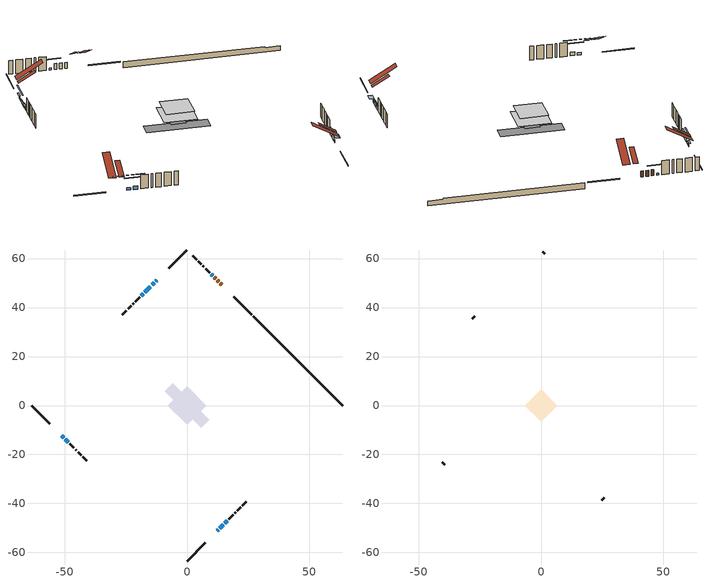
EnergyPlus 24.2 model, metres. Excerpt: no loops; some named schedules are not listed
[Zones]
conditioned space
 floor outside (Floor1 construction): -3.4,0 0,3.4 3.4,0 0,-3.4 z1.07
 floor adiabatic (AdiabaticFloorConstruction): -7.79,0 0,7.79 7.79,0 0,-7.79 z3.51
 floor foundation (Slab1 construction): -9.09,5.79 -5.79,9.09 9.09,-5.79 5.79,-9.09 z-0.91
 wall outside (RimJoist1 construction): 0,-63.47 7.46,-56.02 / -63.47,0 -56.02,-7.46 / 0,63.47 -7.46,56.02 / 26.45,37.02 19,44.48 z1.07:1.37
 wall outside (AdiabaticWallConstruction 1): 14.11,49.36 13.63,49.84 / 12.97,50.5 12.34,51.13 / 11.69,51.79 11.16,52.32 z1.07:3.1
 wall outside (AdiabaticWallConstruction): -12.34,51.13 -12.74,50.74 z1.07:1.83; -13.39,50.08 -14.25,49.22 / -51.13,-12.34 -50.27,-13.2 z1.07:1.89; -14.91,48.56 -17.28,46.19 / -17.94,45.54 -18.66,44.82 z1.07:2.14; -49.61,-13.86 -48.57,-14.9 z1.07:2.29; 10.5,52.97 9.96,53.51 z1.07:1.71; 12.34,-51.13 12.77,-50.7 z1.07:2.01; 13.43,-50.05 14.72,-48.75 z1.07:2.62; 15.38,-48.1 16.46,-47.02 z1.07:2.09
 wall outside (Wall1 construction): 17.11,-46.36 18.87,-44.61 / -47.92,-15.56 -46.16,-17.31 / -19.31,44.16 -21.07,42.41 / 9.31,54.17 7.55,55.92 z1.07:5.95
 wall outside (Wall2 construction): 19.52,-43.95 19.92,-43.55 / -45.51,-17.97 -45.11,-18.36 / -21.72,41.75 -22.12,41.35 / 6.9,56.58 6.5,56.97 z1.07:5.95
 wall outside (Wall3 construction): 20.58,-42.9 21.84,-41.63 / -44.45,-19.02 -43.19,-20.28 / -22.78,40.7 -24.04,39.43 / 5.84,57.63 4.58,58.9 z1.07:5.95
 wall outside (Wall4 construction): 22.5,-40.98 24.15,-39.32 / -42.53,-20.94 -40.88,-22.59 / -24.7,38.77 -26.35,37.12 / 3.92,59.55 2.27,61.2 z1.07:5.95
 wall foundation (FoundationWall1 construction): 27.11,36.36,-0.91 27.11,36.36,1.07 59.84,3.64,1.07 59.84,3.64,0.68 63.47,0,0.68 63.47,0,-0.91
 window (WindowConstruction 6): -12.34,51.13 -12.73,50.74 z1.07:1.83
 window (WindowConstruction 8): -13.39,50.08 -14.25,49.22 z1.07:1.88
 window (WindowConstruction 9): -51.13,-12.34 -50.27,-13.2 z1.07:1.88
 window (WindowConstruction): -14.91,48.56 -17.28,46.19 z1.07:2.14
 window (WindowConstruction 1): -17.94,45.53 -18.66,44.82 z1.07:2.14
 window (WindowConstruction 2): -49.61,-13.86 -48.57,-14.9 z1.07:2.29
 window (WindowConstruction 3): 10.5,52.97 9.96,53.51 z1.07:1.7
 window (WindowConstruction 7): 12.34,-51.13 12.77,-50.7 z1.07:2.01
 window (WindowConstruction 4): 13.43,-50.05 14.72,-48.75 z1.07:2.62
 window (WindowConstruction 5): 15.38,-48.1 16.46,-47.02 z1.07:2.08
 door (Door): 14.11,49.36 13.63,49.84 z1.07:3.1
 door (Door 1): 12.97,50.5 12.34,51.13 z1.07:3.1
 door (Door 2): 11.69,51.79 11.16,52.31 z1.07:3.1
 ceiling adiabatic (AdiabaticFloorConstruction): 0,-7.79 7.79,0 0,7.79 -7.79,0 z3.51
 roof outside (Roof2 construction): 11.68,-51.79,5.95 7.74,-47.84,9.2 6.59,-48.99,9.2 10.54,-52.93,5.95; -51.79,-11.68,5.95 -47.84,-7.74,9.2 -48.99,-6.59,9.2 -52.93,-10.54,5.95; -11.68,51.79,5.95 -7.74,47.84,9.2 -6.59,48.99,9.2 -10.54,52.93,5.95; 14.77,48.7,5.95 10.82,44.76,9.2 11.97,43.61,9.2 15.91,47.56,5.95
attic - vented
 floor to conditioned space (Floor2 construction Reversed): -6.59,0 0,6.59 6.59,0 0,-6.59 z5.95
 wall outside (Wall5 construction): 24.81,-38.67 25.76,-37.71 / -40.22,-23.25 -39.27,-24.21 / -27.01,36.47 -27.96,35.51 / 1.61,61.86 0.66,62.82 z1.07:5.95
 roof outside (Roof1 construction): 9.88,-53.59,5.95 3.76,-47.47,11 1.99,-49.24,11 8.11,-55.36,5.95; -53.59,-9.88,5.95 -47.47,-3.76,11 -49.24,-1.99,11 -55.36,-8.11,5.95; -9.88,53.59,5.95 -3.76,47.47,11 -1.99,49.24,11 -8.11,55.36,5.95; 16.57,46.9,5.95 10.45,40.78,11 12.22,39.01,11 18.34,45.13,5.95
shading: -13.27,50.2 -11.8,51.67 -12.13,52 -13.6,50.53 z2.59; -16.41,47.06 -11.23,52.24 -11.56,52.56 -16.74,47.39 z4.93; -47.04,-16.43 -54.36,-9.11 -54.58,-9.32 -47.25,-16.64 z6.45; -17.39,46.09 -14.81,48.67 -15.13,48.99 -17.71,46.41 z2.29; -19.09,44.39 -17.51,45.97 -17.83,46.29 -19.41,44.71 z2.75; -46.42,-17.06 -51.77,-11.7 -51.98,-11.91 -46.63,-17.27 z5.34; 7.81,55.67 12.66,50.81 12.87,51.03 8.02,55.88 z4.76; 13.53,-49.95 11.58,-51.89 12.66,-52.97 14.6,-51.02 z3.08; 14.93,-48.54 13.22,-50.26 13.32,-50.36 15.04,-48.65 z2.92; 17.32,-46.16 14.52,-48.96 14.73,-49.17 17.53,-46.37 z3.3
[Building]
Building 1: Terrain=Suburbs
[Site:Location]
Whitehorse AP_YT: Latitude {deg}=60.71; Longitude {deg}=-135.07; Time Zone {hr}=-8; Elevation {m}=706; Keep Site Location Information=Yes
[Site:GroundTemperature:Shallow]
-5.4229, -7.73249, -7.91745, -6.82143, -2.42154, 1.95786, 5.75456, 8.15968, 8.36401, 6.40785, 2.70796, -1.53709
[Site:WaterMainsTemperature]
Calculation Method=Schedule; Temperature Schedule=mains temperature schedule
[Material] Roughness=Rough; Thermal Absorptance=0.9
Name | Thickness {m} | Conductivity {W/m-K} | Density {kg/m3} | Specific Heat {J/kg-K} | Solar Absorptance | Visible Absorptance
asphalt or fiberglass shingles | 0.00635 | 0.162714 | 1121.4 | 1465.45 | 0.4 | 0.4
ceiling loosefill ins | 0.254 | 0.0480833 | 16.02 | 1046.75 | 0.7 | 0.7
ceiling stud and cavity | 0.1397 | 0.0859558 | 65.682 | 1177.47 | 0.7 | 0.7
concrete 4.0 in. | 0.1016 | 1.803125 | 2242.8 | 837.4 | 0.7 | 0.7
concrete 8.0 in. | 0.2032 | 1.803125 | 2242.8 | 837.4 | 0.7 | 0.7
door material | 0.04445 | 0.053851 | 512.64 | 1214.23 | 0.7 | 0.7
door material 1 | 0.04445 | 0.0451087 | 512.64 | 1214.23 | 0.7 | 0.7
exterior vertical ins | 0.080769 | 0.029427 | 32.04 | 1214.23 | 0.7 | 0.7
floor covering | 0.0127 | 0.0433444 | 54.468 | 1339.84 | 0.6 | 0.6
floor rigid ins; roof rigid ins | 0.103632 | 0.029427 | 32.04 | 1214.23 | 0.7 | 0.7
floor rigid ins 1; wall rigid ins 1 | 0.512978 | 0.029427 | 32.04 | 1214.23 | 0.7 | 0.7
floor stud and cavity | 0.1397 | 0.218442 | 92.3553 | 1139.71 | 0.7 | 0.7
floor stud and cavity 1 | 0.1397 | 1.75129 | 37.0049 | 1207.88 | 0.7 | 0.7
furniture material conditioned space 1 | 0.1524 | 0.115458 | 640.8 | 1214.23 | 0.6 | 0.6
gypsum board | 0.0127 | 0.160291 | 801 | 837.4 | 0.6 | 0.6
gypsum board 1 | 0.0127 | 0.160291 | 801 | 837.4 | 0.7 | 0.7
osb sheathing 0.5 in. | 0.0127 | 0.115458 | 512.64 | 1214.23 | 0.7 | 0.7
osb sheathing 0.75 in. | 0.01905 | 0.115458 | 512.64 | 1214.23 | 0.7 | 0.7
osb sheathing 2.0 in. | 0.0508 | 0.115458 | 512.64 | 1214.23 | 0.7 | 0.7
rim joist rigid ins; wall rigid ins | 0.051816 | 0.029427 | 32.04 | 1214.23 | 0.7 | 0.7
rim joist stud and cavity | 0.0508 | 0.0405436 | 125.044 | 1163.47 | 0.6 | 0.6
roof stud and cavity | 0.2032 | 0.464081 | 78.34581 | 1123.46 | 0.7 | 0.7
wall stud and cavity | 0.1397 | 0.211572 | 139.0536 | 1170.24 | 0.7 | 0.7
wall stud and cavity 1 | 0.1397 | 0.321218 | 139.0536 | 1170.24 | 0.7 | 0.7
wall stud and cavity 2 | 0.1397 | 0.200352 | 139.0536 | 1170.24 | 0.7 | 0.7
wall stud and cavity 3 | 0.1397 | 0.202397 | 139.0536 | 1170.24 | 0.7 | 0.7
wall stud and cavity 4 | 0.0889 | 6.9971 | 50.32683 | 1063.81 | 0.6 | 0.6
wall stud and cavity 5 | 0.0889 | 0.380278 | 52.3479 | 1209.89 | 0.7 | 0.7
wall stud and cavity 6 | 0.0889 | 0.391764 | 83.0341 | 1211.67 | 0.7 | 0.7
wood siding | 0.0254 | 0.102417 | 544.68 | 1172.36 | 0.4 | 0.4
wood siding 1 | 0.00254 | 0.102417 | 544.68 | 1172.36 | 0.4 | 0.4
wood siding 2; wood siding 3; wood siding 4 | 0.0254 | 0.102417 | 544.68 | 1172.36 | 0.7 | 0.7
[WindowMaterial:SimpleGlazingSystem]
Name | U-Factor {W/m2-K} | Solar Heat Gain Coefficient
WindowMaterial | 1.782892 | 0.39
WindowMaterial 1 | 1.88055 | 0.36
WindowMaterial 2 | 1.59892 | 0.44
WindowMaterial 3 | 1.941876 | 0.33
WindowMaterial 4 | 1.66138 | 0.42
WindowMaterial 5 | 1.74201 | 0.4
WindowMaterial 6 | 2.750991 | 0.59
WindowMaterial 7 | 2.759508 | 0.61
WindowMaterial 8 | 1.88737 | 0.35
[Construction]
AdiabaticFloorConstruction: floor stud and cavity 1, floor rigid ins 1, osb sheathing 0.75 in., floor covering
AdiabaticWallConstruction: wood siding 3, wall rigid ins 1, wall stud and cavity 5, gypsum board
AdiabaticWallConstruction 1: wood siding 4, wall rigid ins 1, wall stud and cavity 5, gypsum board
Door: door material
Door 1; Door 2: door material 1
Floor1 construction: floor stud and cavity, floor rigid ins, osb sheathing 0.75 in., floor covering
Floor2 construction Reversed: gypsum board, ceiling stud and cavity, ceiling loosefill ins
FoundationWall1 construction: concrete 8.0 in., gypsum board 1
furniture construction conditioned space 1: furniture material conditioned space 1
PartitionWallConstruction: gypsum board, wall stud and cavity 6, gypsum board
RimJoist1 construction: wood siding 2, rim joist rigid ins, osb sheathing 2.0 in., rim joist stud and cavity
Roof1 construction: asphalt or fiberglass shingles
Roof2 construction: asphalt or fiberglass shingles, roof rigid ins, osb sheathing 0.75 in., roof stud and cavity, gypsum board
Slab1 construction: concrete 4.0 in.
Wall1 construction: wood siding, wall rigid ins, osb sheathing 0.5 in., wall stud and cavity, gypsum board
Wall2 construction: wood siding, wall rigid ins, osb sheathing 0.5 in., wall stud and cavity 1, gypsum board
Wall3 construction: wood siding, wall rigid ins, osb sheathing 0.5 in., wall stud and cavity 2, gypsum board
Wall4 construction: wood siding, wall rigid ins, osb sheathing 0.5 in., wall stud and cavity 3, gypsum board
Wall5 construction: wood siding 1, wall stud and cavity 4
WindowConstruction: WindowMaterial
WindowConstruction 1: WindowMaterial 1
WindowConstruction 2: WindowMaterial 2
WindowConstruction 3: WindowMaterial 3
WindowConstruction 4: WindowMaterial 4
WindowConstruction 5: WindowMaterial 5
WindowConstruction 6: WindowMaterial 6
WindowConstruction 7: WindowMaterial 7
WindowConstruction 8; WindowConstruction 9: WindowMaterial 8
[Zone] Multiplier=1; Part of Total Floor Area=Yes
Name | Volume {m3}
attic - vented | 67.877
conditioned space | 574.8
[Space]
Name | Zone | Volume {m3}
attic - vented 1 | attic - vented | 67.877
conditioned space 1 | conditioned space | 574.8
[ZoneInfiltration:EffectiveLeakageArea]
infil attic - vented 1: Zone or Space=attic - vented 1; Schedule=Always On Discrete; Effective Air Leakage Area {cm2}=2740.11; Stack Coefficient=0.000690301; Wind Coefficient=1.77517e-05
[ZoneMixing]
whole house fan mix: Zone or Space=attic - vented; Schedule=Always On Continuous; Design Flow Rate Calculation Method=Flow/Zone; Design Flow Rate {m3/s}=0; Source Zone or Space=conditioned space
[SurfaceProperty:ExposedFoundationPerimeter]
Slab1: Exposed Perimeter Calculation Method=TotalExposedPerimeter; Total Exposed Perimeter {m}=51.426
[InternalMass] Zone or ZoneList=conditioned space; Space or SpaceList=conditioned space 1
Name | Construction | Surface Area {m2}
furniture mass conditioned space 1 | furniture construction conditioned space 1 | 97.1842
partition wall mass | PartitionWallConstruction | 242.961
[Lights]
interior lighting: Zone or ZoneList or Space or SpaceList=conditioned space 1; Schedule=interior lighting schedule; Design Level Calculation Method=LightingLevel; Lighting Level {W}=343.2; Return Air Fraction=0; Fraction Radiant=0.6; Fraction Visible=0.2; Fraction Replaceable=1
[People]
occupants: Zone or ZoneList or Space or SpaceList=conditioned space 1; Number of People Schedule=occupants schedule; Number of People Calculation Method=People; Number of People=3; Fraction Radiant=0.314171; Sensible Heat Fraction=0.56303; Activity Level Schedule=occupants activity schedule; Carbon Dioxide Generation Rate {m3/s-W}=0; Enable ASHRAE 55 Comfort Warnings=No; Mean Radiant Temperature Calculation Type=EnclosureAveraged
[ElectricEquipment] Zone or ZoneList or Space or SpaceList=conditioned space 1; Design Level Calculation Method=EquipmentLevel
Name | Schedule | Design Level {W} | Fraction Latent | Fraction Radiant | Fraction Lost
clothes dryer | clothes dryer schedule | 140.772 | 0.015 | 0.081 | 0.85
clothes washer | clothes washer schedule | 32.1985 | 0.03 | 0.162 | 0.7
cooking range | cooking range schedule | 215.147 | 0.08 | 0.432 | 0.2
dishwasher | dishwasher schedule | 66.8632 | 0.3 | 0.18 | 0.4
fridge | fridge schedule | 72.9452 | 0 | 0.6 | 0
mech vent bath fan 0 | mech vent bath fan 0 schedule | 25.1 | 0 | 0 | 1
mech vent bath fan 1 | mech vent bath fan 1 schedule | 25.1 | 0 | 0 | 1
mech vent bath fan 2 | mech vent bath fan 2 schedule | 25.1 | 0 | 0 | 1
mech vent house fan | mech vent house fan schedule | 0 | 0 | 0 | 1
mech vent house fan cfis | mech vent house fan cfis schedule | 0 | 0 | 0 | 0
mech vent range fan 0 | mech vent range fan 0 schedule | 57 | 0 | 0 | 1
misc plug loads | misc plug loads schedule | 494.7 | 0.045 | 0.513 | 0.1
whole house fan | Always On Discrete | 0 | 0 | 0 | 1
[OtherEquipment] Zone or ZoneList or Space or SpaceList=conditioned space 1; Design Level Calculation Method=EquipmentLevel
Name | Fuel Type | Schedule | Design Level {W} | Fraction Latent | Fraction Radiant | Fraction Lost
clothes dryer 1 | Electricity | clothes dryer schedule | 0 | 0.015 | 0.081 | 0.85
cooking range 1 | Electricity | cooking range schedule | 0 | 0.08 | 0.432 | 0.2
general water use latent | None | general water use schedule | 62.594 | 1 | 0 | 0
general water use sensible | None | general water use schedule | -61.6891 | 0 | 0.6 | 0
mech vent house fan latent load | None | Always On Discrete | 0 | 1 | 0 | 0
mech vent house fan sensible load | None | Always On Discrete | 0 | 0 | 0 | 0
water heater energy adjustment1 | Electricity | Always On Discrete | 0.01 | 0 | 0 | 1
[ZoneInfiltration:DesignFlowRate] Zone or ZoneList or Space or SpaceList=conditioned space 1; Schedule=Always On Discrete; Design Flow Rate Calculation Method=Flow/Zone; Design Flow Rate {m3/s}=0
infil flow; natural vent flow; whole house fan flow
[Foundation:Kiva]
Foundation Kiva 1: Initial Indoor Air Temperature {C}=18; Wall Height Above Grade {m}=1.07; Wall Depth Below Slab {m}=0.2032; Custom Block Material Name 1=exterior vertical ins; Custom Block Depth 1 {m}=1.98001; Custom Block X Position 1 {m}=0.2159; Custom Block Z Position 1 {m}=0
[Foundation:Kiva:Settings]
Soil Conductivity {W/m-K}=0.849921; Soil Density {kg/m3}=1842.3; Soil Specific Heat {J/kg-K}=418.7; Ground Solar Absorptivity=0.9; Ground Thermal Absorptivity=0.9; Ground Surface Roughness {m}=0.03; Far-Field Width {m}=40; Deep-Ground Boundary Condition=ZeroFlux; Deep-Ground Depth {m}=40; Minimum Cell Dimension {m}=0.2; Maximum Cell Growth Coefficient=3; Simulation Timestep=Timestep
[Exterior:Lights]
exterior lighting: Schedule=exterior lighting schedule; Design Level {W}=75.6
[Schedule:Constant]
Name | Hourly Value
Always On Continuous; mech vent house fan schedule; mech vent house fan cfis schedule; Always On Discrete | 1
occupants activity schedule | 117.228
fridge schedule | 0
[Schedule:Week:Daily]
interior lighting schedule Week Rule - Jan1-Jan27: interior lighting schedule day, interior lighting schedule day, interior lighting schedule day, interior lighting schedule day, interior lighting schedule day, interior lighting schedule day, interior lighting schedule day, interior lighting schedule default day, interior lighting schedule default day, interior lighting schedule default day, interior lighting schedule default day, interior lighting schedule default day
interior lighting schedule Week Rule - Jan28-Feb3: interior lighting schedule day, interior lighting schedule day, interior lighting schedule day, interior lighting schedule day, interior lighting schedule day 1, interior lighting schedule day 1, interior lighting schedule day 1, interior lighting schedule default day, interior lighting schedule default day, interior lighting schedule default day, interior lighting schedule default day, interior lighting schedule default day
interior lighting schedule Week Rule - Feb4-Feb24: interior lighting schedule day 1, interior lighting schedule day 1, interior lighting schedule day 1, interior lighting schedule day 1, interior lighting schedule day 1, interior lighting schedule day 1, interior lighting schedule day 1, interior lighting schedule default day, interior lighting schedule default day, interior lighting schedule default day, interior lighting schedule default day, interior lighting schedule default day
interior lighting schedule Week Rule - Feb25-Mar3: interior lighting schedule day 1, interior lighting schedule day 1, interior lighting schedule day 1, interior lighting schedule day 1, interior lighting schedule day 2, interior lighting schedule day 2, interior lighting schedule day 2, interior lighting schedule default day, interior lighting schedule default day, interior lighting schedule default day, interior lighting schedule default day, interior lighting schedule default day
interior lighting schedule Week Rule - Mar4-Mar31: interior lighting schedule day 2, interior lighting schedule day 2, interior lighting schedule day 2, interior lighting schedule day 2, interior lighting schedule day 2, interior lighting schedule day 2, interior lighting schedule day 2, interior lighting schedule default day, interior lighting schedule default day, interior lighting schedule default day, interior lighting schedule default day, interior lighting schedule default day
interior lighting schedule Week Rule - Apr1-Apr28: interior lighting schedule day 3, interior lighting schedule day 3, interior lighting schedule day 3, interior lighting schedule day 3, interior lighting schedule day 3, interior lighting schedule day 3, interior lighting schedule day 3, interior lighting schedule default day, interior lighting schedule default day, interior lighting schedule default day, interior lighting schedule default day, interior lighting schedule default day
interior lighting schedule Week Rule - Apr29-May5: interior lighting schedule day 3, interior lighting schedule day 3, interior lighting schedule day 4, interior lighting schedule day 4, interior lighting schedule day 4, interior lighting schedule day 4, interior lighting schedule day 4, interior lighting schedule default day, interior lighting schedule default day, interior lighting schedule default day, interior lighting schedule default day, interior lighting schedule default day
interior lighting schedule Week Rule - May6-May26: interior lighting schedule day 4, interior lighting schedule day 4, interior lighting schedule day 4, interior lighting schedule day 4, interior lighting schedule day 4, interior lighting schedule day 4, interior lighting schedule day 4, interior lighting schedule default day, interior lighting schedule default day, interior lighting schedule default day, interior lighting schedule default day, interior lighting schedule default day
interior lighting schedule Week Rule - May27-Jun2: interior lighting schedule day 4, interior lighting schedule day 4, interior lighting schedule day 4, interior lighting schedule day 4, interior lighting schedule day 4, interior lighting schedule day 5, interior lighting schedule day 5, interior lighting schedule default day, interior lighting schedule default day, interior lighting schedule default day, interior lighting schedule default day, interior lighting schedule default day
interior lighting schedule Week Rule - Jun3-Jun30: interior lighting schedule day 5, interior lighting schedule day 5, interior lighting schedule day 5, interior lighting schedule day 5, interior lighting schedule day 5, interior lighting schedule day 5, interior lighting schedule day 5, interior lighting schedule default day, interior lighting schedule default day, interior lighting schedule default day, interior lighting schedule default day, interior lighting schedule default day
interior lighting schedule Week Rule - Jul1-Jul28: interior lighting schedule day 6, interior lighting schedule day 6, interior lighting schedule day 6, interior lighting schedule day 6, interior lighting schedule day 6, interior lighting schedule day 6, interior lighting schedule day 6, interior lighting schedule default day, interior lighting schedule default day, interior lighting schedule default day, interior lighting schedule default day, interior lighting schedule default day
interior lighting schedule Week Rule - Jul29-Aug4: interior lighting schedule day 6, interior lighting schedule day 6, interior lighting schedule day 6, interior lighting schedule day 7, interior lighting schedule day 7, interior lighting schedule day 7, interior lighting schedule day 7, interior lighting schedule default day, interior lighting schedule default day, interior lighting schedule default day, interior lighting schedule default day, interior lighting schedule default day
interior lighting schedule Week Rule - Aug5-Aug25: interior lighting schedule day 7, interior lighting schedule day 7, interior lighting schedule day 7, interior lighting schedule day 7, interior lighting schedule day 7, interior lighting schedule day 7, interior lighting schedule day 7, interior lighting schedule default day, interior lighting schedule default day, interior lighting schedule default day, interior lighting schedule default day, interior lighting schedule default day
interior lighting schedule Week Rule - Aug26-Sep1: interior lighting schedule day 7, interior lighting schedule day 7, interior lighting schedule day 7, interior lighting schedule day 7, interior lighting schedule day 7, interior lighting schedule day 7, interior lighting schedule day 8, interior lighting schedule default day, interior lighting schedule default day, interior lighting schedule default day, interior lighting schedule default day, interior lighting schedule default day
interior lighting schedule Week Rule - Sep2-Sep29: interior lighting schedule day 8, interior lighting schedule day 8, interior lighting schedule day 8, interior lighting schedule day 8, interior lighting schedule day 8, interior lighting schedule day 8, interior lighting schedule day 8, interior lighting schedule default day, interior lighting schedule default day, interior lighting schedule default day, interior lighting schedule default day, interior lighting schedule default day
interior lighting schedule Week Rule - Sep30-Oct6: interior lighting schedule day 8, interior lighting schedule day 9, interior lighting schedule day 9, interior lighting schedule day 9, interior lighting schedule day 9, interior lighting schedule day 9, interior lighting schedule day 9, interior lighting schedule default day, interior lighting schedule default day, interior lighting schedule default day, interior lighting schedule default day, interior lighting schedule default day
interior lighting schedule Week Rule - Oct7-Oct27: interior lighting schedule day 9, interior lighting schedule day 9, interior lighting schedule day 9, interior lighting schedule day 9, interior lighting schedule day 9, interior lighting schedule day 9, interior lighting schedule day 9, interior lighting schedule default day, interior lighting schedule default day, interior lighting schedule default day, interior lighting schedule default day, interior lighting schedule default day
interior lighting schedule Week Rule - Oct28-Nov3: interior lighting schedule day 9, interior lighting schedule day 9, interior lighting schedule day 9, interior lighting schedule day 9, interior lighting schedule day 10, interior lighting schedule day 10, interior lighting schedule day 10, interior lighting schedule default day, interior lighting schedule default day, interior lighting schedule default day, interior lighting schedule default day, interior lighting schedule default day
interior lighting schedule Week Rule - Nov4-Nov24: interior lighting schedule day 10, interior lighting schedule day 10, interior lighting schedule day 10, interior lighting schedule day 10, interior lighting schedule day 10, interior lighting schedule day 10, interior lighting schedule day 10, interior lighting schedule default day, interior lighting schedule default day, interior lighting schedule default day, interior lighting schedule default day, interior lighting schedule default day
interior lighting schedule Week Rule - Nov25-Dec1: interior lighting schedule day 10, interior lighting schedule day 10, interior lighting schedule day 10, interior lighting schedule day 10, interior lighting schedule day 10, interior lighting schedule day 10, interior lighting schedule day 11, interior lighting schedule default day, interior lighting schedule default day, interior lighting schedule default day, interior lighting schedule default day, interior lighting schedule default day
interior lighting schedule Week Rule - Dec2-Dec31: interior lighting schedule day 11, interior lighting schedule day 11, interior lighting schedule day 11, interior lighting schedule day 11, interior lighting schedule day 11, interior lighting schedule day 11, interior lighting schedule day 11, interior lighting schedule default day, interior lighting schedule default day, interior lighting schedule default day, interior lighting schedule default day, interior lighting schedule default day
occupants schedule Week Rule - Jan1-Dec31: occupants schedule day, occupants schedule day, occupants schedule day, occupants schedule day, occupants schedule day, occupants schedule day, occupants schedule day, occupants schedule default day, occupants schedule default day, occupants schedule default day, occupants schedule default day, occupants schedule default day
clothes dryer schedule Week Rule - Jan1-Dec31: clothes dryer schedule day, clothes dryer schedule day, clothes dryer schedule day, clothes dryer schedule day, clothes dryer schedule day, clothes dryer schedule day, clothes dryer schedule day, clothes dryer schedule default day, clothes dryer schedule default day, clothes dryer schedule default day, clothes dryer schedule default day, clothes dryer schedule default day
clothes washer schedule Week Rule - Jan1-Dec31: clothes washer schedule day, clothes washer schedule day, clothes washer schedule day, clothes washer schedule day, clothes washer schedule day, clothes washer schedule day, clothes washer schedule day, clothes washer schedule default day, clothes washer schedule default day, clothes washer schedule default day, clothes washer schedule default day, clothes washer schedule default day
cooking range schedule Week Rule - Jan1-Dec31: cooking range schedule day, cooking range schedule day, cooking range schedule day, cooking range schedule day, cooking range schedule day, cooking range schedule day, cooking range schedule day, cooking range schedule default day, cooking range schedule default day, cooking range schedule default day, cooking range schedule default day, cooking range schedule default day
dishwasher schedule Week Rule - Jan1-Dec31: dishwasher schedule day, dishwasher schedule day, dishwasher schedule day, dishwasher schedule day, dishwasher schedule day, dishwasher schedule day, dishwasher schedule day, dishwasher schedule default day, dishwasher schedule default day, dishwasher schedule default day, dishwasher schedule default day, dishwasher schedule default day
mech vent bath fan 0 schedule Week Rule - Jan1-Dec31: mech vent bath fan 0 schedule day, mech vent bath fan 0 schedule day, mech vent bath fan 0 schedule day, mech vent bath fan 0 schedule day, mech vent bath fan 0 schedule day, mech vent bath fan 0 schedule day, mech vent bath fan 0 schedule day, mech vent bath fan 0 schedule default day, mech vent bath fan 0 schedule default day, mech vent bath fan 0 schedule default day, mech vent bath fan 0 schedule default day, mech vent bath fan 0 schedule default day
mech vent bath fan 1 schedule Week Rule - Jan1-Dec31: mech vent bath fan 1 schedule day, mech vent bath fan 1 schedule day, mech vent bath fan 1 schedule day, mech vent bath fan 1 schedule day, mech vent bath fan 1 schedule day, mech vent bath fan 1 schedule day, mech vent bath fan 1 schedule day, mech vent bath fan 1 schedule default day, mech vent bath fan 1 schedule default day, mech vent bath fan 1 schedule default day, mech vent bath fan 1 schedule default day, mech vent bath fan 1 schedule default day
mech vent bath fan 2 schedule Week Rule - Jan1-Dec31: mech vent bath fan 2 schedule day, mech vent bath fan 2 schedule day, mech vent bath fan 2 schedule day, mech vent bath fan 2 schedule day, mech vent bath fan 2 schedule day, mech vent bath fan 2 schedule day, mech vent bath fan 2 schedule day, mech vent bath fan 2 schedule default day, mech vent bath fan 2 schedule default day, mech vent bath fan 2 schedule default day, mech vent bath fan 2 schedule default day, mech vent bath fan 2 schedule default day
mech vent range fan 0 schedule Week Rule - Jan1-Dec31: mech vent range fan 0 schedule day, mech vent range fan 0 schedule day, mech vent range fan 0 schedule day, mech vent range fan 0 schedule day, mech vent range fan 0 schedule day, mech vent range fan 0 schedule day, mech vent range fan 0 schedule day, mech vent range fan 0 schedule default day, mech vent range fan 0 schedule default day, mech vent range fan 0 schedule default day, mech vent range fan 0 schedule default day, mech vent range fan 0 schedule default day
misc plug loads schedule Week Rule - Jan1-Dec31: misc plug loads schedule day, misc plug loads schedule day, misc plug loads schedule day, misc plug loads schedule day, misc plug loads schedule day, misc plug loads schedule day, misc plug loads schedule day, misc plug loads schedule default day, misc plug loads schedule default day, misc plug loads schedule default day, misc plug loads schedule default day, misc plug loads schedule default day
general water use schedule Week Rule - Jan1-Dec31: general water use schedule day, general water use schedule day, general water use schedule day, general water use schedule day, general water use schedule day, general water use schedule day, general water use schedule day, general water use schedule default day, general water use schedule default day, general water use schedule default day, general water use schedule default day, general water use schedule default day
exterior lighting schedule Week Rule - Jan1-Jan27: exterior lighting schedule day, exterior lighting schedule day, exterior lighting schedule day, exterior lighting schedule day, exterior lighting schedule day, exterior lighting schedule day, exterior lighting schedule day, exterior lighting schedule default day, exterior lighting schedule default day, exterior lighting schedule default day, exterior lighting schedule default day, exterior lighting schedule default day
exterior lighting schedule Week Rule - Jan28-Feb3: exterior lighting schedule day, exterior lighting schedule day, exterior lighting schedule day, exterior lighting schedule day, exterior lighting schedule day 1, exterior lighting schedule day 1, exterior lighting schedule day 1, exterior lighting schedule default day, exterior lighting schedule default day, exterior lighting schedule default day, exterior lighting schedule default day, exterior lighting schedule default day
exterior lighting schedule Week Rule - Feb4-Feb24: exterior lighting schedule day 1, exterior lighting schedule day 1, exterior lighting schedule day 1, exterior lighting schedule day 1, exterior lighting schedule day 1, exterior lighting schedule day 1, exterior lighting schedule day 1, exterior lighting schedule default day, exterior lighting schedule default day, exterior lighting schedule default day, exterior lighting schedule default day, exterior lighting schedule default day
exterior lighting schedule Week Rule - Feb25-Mar3: exterior lighting schedule day 1, exterior lighting schedule day 1, exterior lighting schedule day 1, exterior lighting schedule day 1, exterior lighting schedule day 2, exterior lighting schedule day 2, exterior lighting schedule day 2, exterior lighting schedule default day, exterior lighting schedule default day, exterior lighting schedule default day, exterior lighting schedule default day, exterior lighting schedule default day
exterior lighting schedule Week Rule - Mar4-Mar31: exterior lighting schedule day 2, exterior lighting schedule day 2, exterior lighting schedule day 2, exterior lighting schedule day 2, exterior lighting schedule day 2, exterior lighting schedule day 2, exterior lighting schedule day 2, exterior lighting schedule default day, exterior lighting schedule default day, exterior lighting schedule default day, exterior lighting schedule default day, exterior lighting schedule default day
exterior lighting schedule Week Rule - Apr1-Apr28: exterior lighting schedule day 3, exterior lighting schedule day 3, exterior lighting schedule day 3, exterior lighting schedule day 3, exterior lighting schedule day 3, exterior lighting schedule day 3, exterior lighting schedule day 3, exterior lighting schedule default day, exterior lighting schedule default day, exterior lighting schedule default day, exterior lighting schedule default day, exterior lighting schedule default day
exterior lighting schedule Week Rule - Apr29-May5: exterior lighting schedule day 3, exterior lighting schedule day 3, exterior lighting schedule day 4, exterior lighting schedule day 4, exterior lighting schedule day 4, exterior lighting schedule day 4, exterior lighting schedule day 4, exterior lighting schedule default day, exterior lighting schedule default day, exterior lighting schedule default day, exterior lighting schedule default day, exterior lighting schedule default day
exterior lighting schedule Week Rule - May6-May26: exterior lighting schedule day 4, exterior lighting schedule day 4, exterior lighting schedule day 4, exterior lighting schedule day 4, exterior lighting schedule day 4, exterior lighting schedule day 4, exterior lighting schedule day 4, exterior lighting schedule default day, exterior lighting schedule default day, exterior lighting schedule default day, exterior lighting schedule default day, exterior lighting schedule default day
exterior lighting schedule Week Rule - May27-Jun2: exterior lighting schedule day 4, exterior lighting schedule day 4, exterior lighting schedule day 4, exterior lighting schedule day 4, exterior lighting schedule day 4, exterior lighting schedule day 5, exterior lighting schedule day 5, exterior lighting schedule default day, exterior lighting schedule default day, exterior lighting schedule default day, exterior lighting schedule default day, exterior lighting schedule default day
exterior lighting schedule Week Rule - Jun3-Jun30: exterior lighting schedule day 5, exterior lighting schedule day 5, exterior lighting schedule day 5, exterior lighting schedule day 5, exterior lighting schedule day 5, exterior lighting schedule day 5, exterior lighting schedule day 5, exterior lighting schedule default day, exterior lighting schedule default day, exterior lighting schedule default day, exterior lighting schedule default day, exterior lighting schedule default day
exterior lighting schedule Week Rule - Jul1-Jul28: exterior lighting schedule day 6, exterior lighting schedule day 6, exterior lighting schedule day 6, exterior lighting schedule day 6, exterior lighting schedule day 6, exterior lighting schedule day 6, exterior lighting schedule day 6, exterior lighting schedule default day, exterior lighting schedule default day, exterior lighting schedule default day, exterior lighting schedule default day, exterior lighting schedule default day
exterior lighting schedule Week Rule - Jul29-Aug4: exterior lighting schedule day 6, exterior lighting schedule day 6, exterior lighting schedule day 6, exterior lighting schedule day 7, exterior lighting schedule day 7, exterior lighting schedule day 7, exterior lighting schedule day 7, exterior lighting schedule default day, exterior lighting schedule default day, exterior lighting schedule default day, exterior lighting schedule default day, exterior lighting schedule default day
[Schedule:Year]
interior lighting schedule: interior lighting schedule Week Rule - Jan1-Jan27, 1, 1, 1, 27, interior lighting schedule Week Rule - Jan28-Feb3, 1, 28, 2, 3, interior lighting schedule Week Rule - Feb4-Feb24, 2, 4, 2, 24, interior lighting schedule Week Rule - Feb25-Mar3, 2, 25, 3, 3, interior lighting schedule Week Rule - Mar4-Mar31, 3, 4, 3, 31, interior lighting schedule Week Rule - Apr1-Apr28, 4, 1, 4, 28, interior lighting schedule Week Rule - Apr29-May5, 4, 29, 5, 5, interior lighting schedule Week Rule - May6-May26, 5, 6, 5, 26, interior lighting schedule Week Rule - May27-Jun2, 5, 27, 6, 2, interior lighting schedule Week Rule - Jun3-Jun30, 6, 3, 6, 30, interior lighting schedule Week Rule - Jul1-Jul28, 7, 1, 7, 28, interior lighting schedule Week Rule - Jul29-Aug4, 7, 29, 8, 4, interior lighting schedule Week Rule - Aug5-Aug25, 8, 5, 8, 25, interior lighting schedule Week Rule - Aug26-Sep1, 8, 26, 9, 1, interior lighting schedule Week Rule - Sep2-Sep29, 9, 2, 9, 29, interior lighting schedule Week Rule - Sep30-Oct6, 9, 30, 10, 6, interior lighting schedule Week Rule - Oct7-Oct27, 10, 7, 10, 27, interior lighting schedule Week Rule - Oct28-Nov3, 10, 28, 11, 3, interior lighting schedule Week Rule - Nov4-Nov24, 11, 4, 11, 24, interior lighting schedule Week Rule - Nov25-Dec1, 11, 25, 12, 1, interior lighting schedule Week Rule - Dec2-Dec31, 12, 2, 12, 31
occupants schedule: occupants schedule Week Rule - Jan1-Dec31, 1, 1, 12, 31
clothes dryer schedule: clothes dryer schedule Week Rule - Jan1-Dec31, 1, 1, 12, 31
clothes washer schedule: clothes washer schedule Week Rule - Jan1-Dec31, 1, 1, 12, 31
cooking range schedule: cooking range schedule Week Rule - Jan1-Dec31, 1, 1, 12, 31
dishwasher schedule: dishwasher schedule Week Rule - Jan1-Dec31, 1, 1, 12, 31
mech vent bath fan 0 schedule: mech vent bath fan 0 schedule Week Rule - Jan1-Dec31, 1, 1, 12, 31
mech vent bath fan 1 schedule: mech vent bath fan 1 schedule Week Rule - Jan1-Dec31, 1, 1, 12, 31
mech vent bath fan 2 schedule: mech vent bath fan 2 schedule Week Rule - Jan1-Dec31, 1, 1, 12, 31
mech vent range fan 0 schedule: mech vent range fan 0 schedule Week Rule - Jan1-Dec31, 1, 1, 12, 31
misc plug loads schedule: misc plug loads schedule Week Rule - Jan1-Dec31, 1, 1, 12, 31
general water use schedule: general water use schedule Week Rule - Jan1-Dec31, 1, 1, 12, 31
exterior lighting schedule: exterior lighting schedule Week Rule - Jan1-Jan27, 1, 1, 1, 27, exterior lighting schedule Week Rule - Jan28-Feb3, 1, 28, 2, 3, exterior lighting schedule Week Rule - Feb4-Feb24, 2, 4, 2, 24, exterior lighting schedule Week Rule - Feb25-Mar3, 2, 25, 3, 3, exterior lighting schedule Week Rule - Mar4-Mar31, 3, 4, 3, 31, exterior lighting schedule Week Rule - Apr1-Apr28, 4, 1, 4, 28, exterior lighting schedule Week Rule - Apr29-May5, 4, 29, 5, 5, exterior lighting schedule Week Rule - May6-May26, 5, 6, 5, 26, exterior lighting schedule Week Rule - May27-Jun2, 5, 27, 6, 2, exterior lighting schedule Week Rule - Jun3-Jun30, 6, 3, 6, 30, exterior lighting schedule Week Rule - Jul1-Jul28, 7, 1, 7, 28, exterior lighting schedule Week Rule - Jul29-Aug4, 7, 29, 8, 4, exterior lighting schedule Week Rule - Aug5-Aug25, 8, 5, 8, 25, exterior lighting schedule Week Rule - Aug26-Sep1, 8, 26, 9, 1, exterior lighting schedule Week Rule - Sep2-Sep29, 9, 2, 9, 29, exterior lighting schedule Week Rule - Sep30-Oct6, 9, 30, 10, 6, exterior lighting schedule Week Rule - Oct7-Oct27, 10, 7, 10, 27, exterior lighting schedule Week Rule - Oct28-Nov3, 10, 28, 11, 3, exterior lighting schedule Week Rule - Nov4-Nov24, 11, 4, 11, 24, exterior lighting schedule Week Rule - Nov25-Dec1, 11, 25, 12, 1, exterior lighting schedule Week Rule - Dec2-Dec31, 12, 2, 12, 31
[Schedule:Compact]
mains temperature schedule: Through: 01/01, For: AllDays, Until: 24:00, 1.27556, Through: 01/02, For: AllDays, Until: 24:00, 1.21222, Through: 01/03, For: AllDays, Until: 24:00, 1.15, Through: 01/04, For: AllDays, Until: 24:00, 1.08833, Through: 01/05, For: AllDays, Until: 24:00, 1.02778, Through: 01/06, For: AllDays, Until: 24:00, 0.967222, Through: 01/07, For: AllDays, Until: 24:00, 0.907778, Through: 01/08, For: AllDays, Until: 24:00, 0.848889, Through: 01/09, For: AllDays, Until: 24:00, 0.791111, Through: 01/10, For: AllDays, Until: 24:00, 0.733333, Through: 01/11, For: AllDays, Until: 24:00, 0.677222, Through: 01/12, For: AllDays, Until: 24:00, 0.621111, Through: 01/13, For: AllDays, Until: 24:00, 0.566667, Through: 01/14, For: AllDays, Until: 24:00, 0.512222, Through: 01/15, For: AllDays, Until: 24:00, 0.459444, Through: 01/16, For: AllDays, Until: 24:00, 0.407222, Through: 01/17, For: AllDays, Until: 24:00, 0.355556, Through: 01/18, For: AllDays, Until: 24:00, 0.305, Through: 01/19, For: AllDays, Until: 24:00, 0.255556, Through: 01/20, For: AllDays, Until: 24:00, 0.206667, Through: 01/21, For: AllDays, Until: 24:00, 0.158889, Through: 01/22, For: AllDays, Until: 24:00, 0.112222, Through: 01/23, For: AllDays, Until: 24:00, 0.0666667, Through: 01/24, For: AllDays, Until: 24:00, 0.0216667, Through: 01/25, For: AllDays, Until: 24:00, 0, Through: 01/26, For: AllDays, Until: 24:00, 0, Through: 01/27, For: AllDays, Until: 24:00, 0, Through: 01/28, For: AllDays, Until: 24:00, 0, Through: 01/29, For: AllDays, Until: 24:00, 0, Through: 01/30, For: AllDays, Until: 24:00, 0, Through: 01/31, For: AllDays, Until: 24:00, 0, Through: 02/01, For: AllDays, Until: 24:00, 0, Through: 02/02, For: AllDays, Until: 24:00, 0, Through: 02/03, For: AllDays, Until: 24:00, 0, Through: 02/04, For: AllDays, Until: 24:00, 0, Through: 02/05, For: AllDays, Until: 24:00, 0, Through: 02/06, For: AllDays, Until: 24:00, 0, Through: 02/07, For: AllDays, Until: 24:00, 0, Through: 02/08, For: AllDays, Until: 24:00, 0, Through: 02/09, For: AllDays, Until: 24:00, 0, Through: 02/10, For: AllDays, Until: 24:00, 0, Through: 02/11, For: AllDays, Until: 24:00, 0, Through: 02/12, For: AllDays, Until: 24:00, 0, Through: 02/13, For: AllDays, Until: 24:00, 0, Through: 02/14, For: AllDays, Until: 24:00, 0, Through: 02/15, For: AllDays, Until: 24:00, 0, Through: 02/16, For: AllDays, Until: 24:00, 0, Through: 02/17, For: AllDays, Until: 24:00, 0, Through: 02/18, For: AllDays, Until: 24:00, 0, Through: 02/19, For: AllDays, Until: 24:00, 0, Through: 02/20, For: AllDays, Until: 24:00, 0, Through: 02/21, For: AllDays, Until: 24:00, 0, Through: 02/22, For: AllDays, Until: 24:00, 0, Through: 02/23, For: AllDays, Until: 24:00, 0, Through: 02/24, For: AllDays, Until: 24:00, 0, Through: 02/25, For: AllDays, Until: 24:00, 0, Through: 02/26, For: AllDays, Until: 24:00, 0, Through: 02/27, For: AllDays, Until: 24:00, 0, Through: 02/28, For: AllDays, Until: 24:00, 0, Through: 03/01, For: AllDays, Until: 24:00, 0, Through: 03/02, For: AllDays, Until: 24:00, 0, Through: 03/03, For: AllDays, Until: 24:00, 0, Through: 03/04, For: AllDays, Until: 24:00, 0, Through: 03/05, For: AllDays, Until: 24:00, 0, Through: 03/06, For: AllDays, Until: 24:00, 0, Through: 03/07, For: AllDays, Until: 24:00, 0, Through: 03/08, For: AllDays, Until: 24:00, 0, Through: 03/09, For: AllDays, Until: 24:00, 0, Through: 03/10, For: AllDays, Until: 24:00, 0, Through: 03/11, For: AllDays, Until: 24:00, 0, Through: 03/12, For: AllDays, Until: 24:00, 0, Through: 03/13, For: AllDays, Until: 24:00, 0, Through: 03/14, For: AllDays, Until: 24:00, 0, Through: 03/15, For: AllDays, Until: 24:00, 0, Through: 03/16, For: AllDays, Until: 24:00, 0, Through: 03/17, For: AllDays, Until: 24:00, 0, Through: 03/18, For: AllDays, Until: 24:00, 0, Through: 03/19, For: AllDays, Until: 24:00, 0, Through: 03/20, For: AllDays, Until: 24:00, 0, Through: 03/21, For: AllDays, Until: 24:00, 0, Through: 03/22, For: AllDays, Until: 24:00, 0, Through: 03/23, For: AllDays, Until: 24:00, 0, Through: 03/24, For: AllDays, Until: 24:00, 0, Through: 03/25, For: AllDays, Until: 24:00, 0, Through: 03/26, For: AllDays, Until: 24:00, 0, Through: 03/27, For: AllDays, Until: 24:00, 0, Through: 03/28, For: AllDays, Until: 24:00, 0, Through: 03/29, For: AllDays, Until: 24:00, 0, Through: 03/30, For: AllDays, Until: 24:00, 0, Through: 03/31, For: AllDays, Until: 24:00, 0, Through: 04/01, For: AllDays, Until: 24:00, 0, Through: 04/02, For: AllDays, Until: 24:00, 0, Through: 04/03, For: AllDays, Until: 24:00, 0, Through: 04/04, For: AllDays, Until: 24:00, 0, Through: 04/05, For: AllDays, Until: 24:00, 0, Through: 04/06, For: AllDays, Until: 24:00, 0, Through: 04/07, For: AllDays, Until: 24:00, 0, Through: 04/08, For: AllDays, Until: 24:00, 0, Through: 04/09, For: AllDays, Until: 24:00, 0, Through: 04/10, For: AllDays, Until: 24:00, 0.0316667, Through: 04/11, For: AllDays, Until: 24:00, 0.0766667, Through: 04/12, For: AllDays, Until: 24:00, 0.122778, Through: 04/13, For: AllDays, Until: 24:00, 0.169444, Through: 04/14, For: AllDays, Until: 24:00, 0.217778, Through: 04/15, For: AllDays, Until: 24:00, 0.266667, Through: 04/16, For: AllDays, Until: 24:00, 0.316111, Through: 04/17, For: AllDays, Until: 24:00, 0.367222, Through: 04/18, For: AllDays, Until: 24:00, 0.418333, Through: 04/19, For: AllDays, Until: 24:00, 0.471111, Through: 04/20, For: AllDays, Until: 24:00, 0.524444, Through: 04/21, For: AllDays, Until: 24:00, 0.578889, Through: 04/22, For: AllDays, Until: 24:00, 0.633889, Through: 04/23, For: AllDays, Until: 24:00, 0.689444, Through: 04/24, For: AllDays, Until: 24:00, 0.746111, Through: 04/25, For: AllDays, Until: 24:00, 0.803889, Through: 04/26, For: AllDays, Until: 24:00, 0.862222, Through: 04/27, For: AllDays, Until: 24:00, 0.921111, Through: 04/28, For: AllDays, Until: 24:00, 0.980556, Through: 04/29, For: AllDays, Until: 24:00, 1.04111, Through: 04/30, For: AllDays, Until: 24:00, 1.10222, Through: 05/01, For: AllDays, Until: 24:00, 1.16389, Through: 05/02, For: AllDays, Until: 24:00, 1.22667, Through: 05/03, For: AllDays, Until: 24:00, 1.28944, Through: 05/04, For: AllDays, Until: 24:00, 1.35333, Through: 05/05, For: AllDays, Until: 24:00, 1.41778, Through: 05/06, For: AllDays, Until: 24:00, 1.48278, Through: 05/07, For: AllDays, Until: 24:00, 1.54778, Through: 05/08, For: AllDays, Until: 24:00, 1.61389, Through: 05/09, For: AllDays, Until: 24:00, 1.68056, Through: 05/10, For: AllDays, Until: 24:00, 1.74778, Through: 05/11, For: AllDays, Until: 24:00, 1.815, Through: 05/12, For: AllDays, Until: 24:00, 1.88333, Through: 05/13, For: AllDays, Until: 24:00, 1.95167, Through: 05/14, For: AllDays, Until: 24:00, 2.02056, Through: 05/15, For: AllDays, Until: 24:00, 2.09, Through: 05/16, For: AllDays, Until: 24:00, 2.15944, Through: 05/17, For: AllDays, Until: 24:00, 2.22944, Through: 05/18, For: AllDays, Until: 24:00, 2.3, Through: 05/19, For: AllDays, Until: 24:00, 2.37111, Through: 05/20, For: AllDays, Until: 24:00, 2.44167, Through: 05/21, For: AllDays, Until: 24:00, 2.51333, Through: 05/22, For: AllDays, Until: 24:00, 2.585, Through: 05/23, For: AllDays, Until: 24:00, 2.65667, Through: 05/24, For: AllDays, Until: 24:00, 2.72889, Through: 05/25, For: AllDays, Until: 24:00, 2.80111, Through: 05/26, For: AllDays, Until: 24:00, 2.87333, Through: 05/27, For: AllDays, Until: 24:00, 2.94556, Through: 05/28, For: AllDays, Until: 24:00, 3.01833, Through: 05/29, For: AllDays, Until: 24:00, 3.09111, Through: 05/30, For: AllDays, Until: 24:00, 3.16444, Through: 05/31, For: AllDays, Until: 24:00, 3.23722, Through: 06/01, For: AllDays, Until: 24:00, 3.31, Through: 06/02, For: AllDays, Until: 24:00, 3.38333, Through: 06/03, For: AllDays, Until: 24:00, 3.45611, Through: 06/04, For: AllDays, Until: 24:00, 3.52944, Through: 06/05, For: AllDays, Until: 24:00, 3.60222, Through: 06/06, For: AllDays, Until: 24:00, 3.675, Through: 06/07, For: AllDays, Until: 24:00, 3.74833, Through: 06/08, For: AllDays, Until: 24:00, 3.82056, Through: 06/09, For: AllDays, Until: 24:00, 3.89333, Through: 06/10, For: AllDays, Until: 24:00, 3.96611, Through: 06/11, For: AllDays, Until: 24:00, 4.03833, Through: 06/12, For: AllDays, Until: 24:00, 4.11, Through: 06/13, For: AllDays, Until: 24:00, 4.18222, Through: 06/14, For: AllDays, Until: 24:00, 4.25389, Through: 06/15, For: AllDays, Until: 24:00, 4.325, Through: 06/16, For: AllDays, Until: 24:00, 4.39611, Through: 06/17, For: AllDays, Until: 24:00, 4.46722, Through: 06/18, For: AllDays, Until: 24:00, 4.53778, Through: 06/19, For: AllDays, Until: 24:00, 4.60778, Through: 06/20, For: AllDays, Until: 24:00, 4.67778, Through: 06/21, For: AllDays, Until: 24:00, 4.74722, Through: 06/22, For: AllDays, Until: 24:00, 4.81611, Through: 06/23, For: AllDays, Until: 24:00, 4.885, Through: 06/24, For: AllDays, Until: 24:00, 4.95278, Through: 06/25, For: AllDays, Until: 24:00, 5.02056, Through: 06/26, For: AllDays, Until: 24:00, 5.08778, Through: 06/27, For: AllDays, Until: 24:00, 5.15444, Through: 06/28, For: AllDays, Until: 24:00, 5.22111, Through: 06/29, For: AllDays, Until: 24:00, 5.28667, Through: 06/30, For: AllDays, Until: 24:00, 5.35167, Through: 07/01, For: AllDays, Until: 24:00, 5.41611, Through: 07/02, For: AllDays, Until: 24:00, 5.48, Through: 07/03, For: AllDays, Until: 24:00, 5.54333, Through: 07/04, For: AllDays, Until: 24:00, 5.60611, Through: 07/05, For: AllDays, Until: 24:00, 5.66833, Through: 07/06, For: AllDays, Until: 24:00, 5.72944, Through: 07/07, For: AllDays, Until: 24:00, 5.79, Through: 07/08, For: AllDays, Until: 24:00, 5.85, Through: 07/09, For: AllDays, Until: 24:00, 5.90944, Through: 07/10, For: AllDays, Until: 24:00, 5.96778, Through: 07/11, For: AllDays, Until: 24:00, 6.02556, Through: 07/12, For: AllDays, Until: 24:00, 6.08222, Through: 07/13, For: AllDays, Until: 24:00, 6.13833, Through: 07/14, For: AllDays, Until: 24:00, 6.19389, Through: 07/15, For: AllDays, Until: 24:00, 6.24833, Through: 07/16, For: AllDays, Until: 24:00, 6.30222, Through: 07/17, For: AllDays, Until: 24:00, 6.355, Through: 07/18, For: AllDays, Until: 24:00, 6.40667, Through: 07/19, For: AllDays, Until: 24:00, 6.45778, Through: 07/20, For: AllDays, Until: 24:00, 6.50778, Through: 07/21, For: AllDays, Until: 24:00, 6.55722, Through: 07/22, For: AllDays, Until: 24:00, 6.60556, Through: 07/23, For: AllDays, Until: 24:00, 6.65278, Through: 07/24, For: AllDays, Until: 24:00, 6.69889, Through: 07/25, For: AllDays, Until: 24:00, 6.74444, Through: 07/26, For: AllDays, Until: 24:00, 6.78889, Through: 07/27, For: AllDays, Until: 24:00, 6.83222, Through: 07/28, For: AllDays, Until: 24:00, 6.87444, Through: 07/29, For: AllDays, Until: 24:00, 6.91611, Through: 07/30, For: AllDays, Until: 24:00, 6.95611, Through: 07/31, For: AllDays, Until: 24:00, 6.99556, Through: 08/01, For: AllDays, Until: 24:00, 7.03333, Through: 08/02, For: AllDays, Until: 24:00, 7.07056, Through: 08/03, For: AllDays, Until: 24:00, 7.10667, Through: 08/04, For: AllDays, Until: 24:00, 7.14167, Through: 08/05, For: AllDays, Until: 24:00, 7.175, Through: 08/06, For: AllDays, Until: 24:00, 7.20778, Through: 08/07, For: AllDays, Until: 24:00, 7.23944, Through: 08/08, For: AllDays, Until: 24:00, 7.27, Through: 08/09, For: AllDays, Until: 24:00, 7.29889, Through: 08/10, For: AllDays, Until: 24:00, 7.32722, Through: 08/11, For: AllDays, Until: 24:00, 7.35389, Through: 08/12, For: AllDays, Until: 24:00, 7.38, Through: 08/13, For: AllDays, Until: 24:00, 7.40444, Through: 08/14, For: AllDays, Until: 24:00, 7.42778, Through: 08/15, For: AllDays, Until: 24:00, 7.45, Through: 08/16, For: AllDays, Until: 24:00, 7.47111, Through: 08/17, For: AllDays, Until: 24:00, 7.49111, Through: 08/18, For: AllDays, Until: 24:00, 7.50944, Through: 08/19, For: AllDays, Until: 24:00, 7.52667, Through: 08/20, For: AllDays, Until: 24:00, 7.54278, Through: 08/21, For: AllDays, Until: 24:00, 7.55778, Through: 08/22, For: AllDays, Until: 24:00, 7.57167, Through: 08/23, For: AllDays, Until: 24:00, 7.58389, Through: 08/24, For: AllDays, Until: 24:00, 7.595, Through: 08/25, For: AllDays, Until: 24:00, 7.605, Through: 08/26, For: AllDays, Until: 24:00, 7.61389, Through: 08/27, For: AllDays, Until: 24:00, 7.62111, Through: 08/28, For: AllDays, Until: 24:00, 7.62778, Through: 08/29, For: AllDays, Until: 24:00, 7.63222, Through: 08/30, For: AllDays, Until: 24:00, 7.63611, Through: 08/31, For: AllDays, Until: 24:00, 7.63833, Through: 09/01, For: AllDays, Until: 24:00, 7.64, Through: 09/02, For: AllDays, Until: 24:00, 7.63944, Through: 09/03, For: AllDays, Until: 24:00, 7.63833, Through: 09/04, For: AllDays, Until: 24:00, 7.63556, Through: 09/05, For: AllDays, Until: 24:00, 7.63222, Through: 09/06, For: AllDays, Until: 24:00, 7.62667, Through: 09/07, For: AllDays, Until: 24:00, 7.62056, Through: 09/08, For: AllDays, Until: 24:00, 7.61278, Through: 09/09, For: AllDays, Until: 24:00, 7.60389, Through: 09/10, For: AllDays, Until: 24:00, 7.59389, Through: 09/11, For: AllDays, Until: 24:00, 7.58278, Through: 09/12, For: AllDays, Until: 24:00, 7.57, Through: 09/13, For: AllDays, Until: 24:00, 7.55611, Through: 09/14, For: AllDays, Until: 24:00, 7.54111, Through: 09/15, For: AllDays, Until: 24:00, 7.525, Through: 09/16, For: AllDays, Until: 24:00, 7.50722, Through: 09/17, For: AllDays, Until: 24:00, 7.48889, Through: 09/18, For: AllDays, Until: 24:00, 7.46889, Through: 09/19, For: AllDays, Until: 24:00, 7.44778, Through: 09/20, For: AllDays, Until: 24:00, 7.42556, Through: 09/21, For: AllDays, Until: 24:00, 7.40167, Through: 09/22, For: AllDays, Until: 24:00, 7.37722, Through: 09/23, For: AllDays, Until: 24:00, 7.35111, Through: 09/24, For: AllDays, Until: 24:00, 7.32389, Through: 09/25, For: AllDays, Until: 24:00, 7.29611, Through: 09/26, For: AllDays, Until: 24:00, 7.26667, Through: 09/27, For: AllDays, Until: 24:00, 7.23611, Through: 09/28, For: AllDays, Until: 24:00, 7.20444, Through: 09/29, For: AllDays, Until: 24:00, 7.17167, Through: 09/30, For: AllDays, Until: 24:00, 7.13778, Through: 10/01, For: AllDays, Until: 24:00, 7.10278, Through: 10/02, For: AllDays, Until: 24:00, 7.06667, Through: 10/03, For: AllDays, Until: 24:00, 7.02944, Through: 10/04, For: AllDays, Until: 24:00, 6.99111, Through: 10/05, For: AllDays, Until: 24:00, 6.95167, Through: 10/06, For: AllDays, Until: 24:00, 6.91111, Through: 10/07, For: AllDays, Until: 24:00, 6.87, Through: 10/08, For: AllDays, Until: 24:00, 6.82722, Through: 10/09, For: AllDays, Until: 24:00, 6.78389, Through: 10/10, For: AllDays, Until: 24:00, 6.73944, Through: 10/11, For: AllDays, Until: 24:00, 6.69389, Through: 10/12, For: AllDays, Until: 24:00, 6.64722, Through: 10/13, For: AllDays, Until: 24:00, 6.6, Through: 10/14, For: AllDays, Until: 24:00, 6.55167, Through: 10/15, For: AllDays, Until: 24:00, 6.50222, Through: 10/16, For: AllDays, Until: 24:00, 6.45222, Through: 10/17, For: AllDays, Until: 24:00, 6.40111, Through: 10/18, For: AllDays, Until: 24:00, 6.34889, Through: 10/19, For: AllDays, Until: 24:00, 6.29611, Through: 10/20, For: AllDays, Until: 24:00, 6.24222, Through: 10/21, For: AllDays, Until: 24:00, 6.18778, Through: 10/22, For: AllDays, Until: 24:00, 6.13222, Through: 10/23, For: AllDays, Until: 24:00, 6.07611, Through: 10/24, For: AllDays, Until: 24:00, 6.01889, Through: 10/25, For: AllDays, Until: 24:00, 5.96111, Through: 10/26, For: AllDays, Until: 24:00, 5.90278, Through: 10/27, For: AllDays, Until: 24:00, 5.84333, Through: 10/28, For: AllDays, Until: 24:00, 5.78333, Through: 10/29, For: AllDays, Until: 24:00, 5.72278, Through: 10/30, For: AllDays, Until: 24:00, 5.66111, Through: 10/31, For: AllDays, Until: 24:00, 5.59889, Through: 11/01, For: AllDays, Until: 24:00, 5.53611, Through: 11/02, For: AllDays, Until: 24:00, 5.47278, Through: 11/03, For: AllDays, Until: 24:00, 5.40889, Through: 11/04, For: AllDays, Until: 24:00, 5.34444, Through: 11/05, For: AllDays, Until: 24:00, 5.27944, Through: 11/06, For: AllDays, Until: 24:00, 5.21333, Through: 11/07, For: AllDays, Until: 24:00, 5.14722, Through: 11/08, For: AllDays, Until: 24:00, 5.08056, Through: 11/09, For: AllDays, Until: 24:00, 5.01333, Through: 11/10, For: AllDays, Until: 24:00, 4.94556, Through: 11/11, For: AllDays, Until: 24:00, 4.87722, Through: 11/12, For: AllDays, Until: 24:00, 4.80833, Through: 11/13, For: AllDays, Until: 24:00, 4.73944, Through: 11/14, For: AllDays, Until: 24:00, 4.67, Through: 11/15, For: AllDays, Until: 24:00, 4.6, Through: 11/16, For: AllDays, Until: 24:00, 4.53, Through: 11/17, For: AllDays, Until: 24:00, 4.45944, Through: 11/18, For: AllDays, Until: 24:00, 4.38833, Through: 11/19, For: AllDays, Until: 24:00, 4.31722, Through: 11/20, For: AllDays, Until: 24:00, 4.24556, Through: 11/21, For: AllDays, Until: 24:00, 4.17389, Through: 11/22, For: AllDays, Until: 24:00, 4.10222, Through: 11/23, For: AllDays, Until: 24:00, 4.03, Through: 11/24, For: AllDays, Until: 24:00, 3.95778, Through: 11/25, For: AllDays, Until: 24:00, 3.88556, Through: 11/26, For: AllDays, Until: 24:00, 3.81278, Through: 11/27, For: AllDays, Until: 24:00, 3.74, Through: 11/28, For: AllDays, Until: 24:00, 3.66722, Through: 11/29, For: AllDays, Until: 24:00, 3.59389, Through: 11/30, For: AllDays, Until: 24:00, 3.52111, Through: 12/01, For: AllDays, Until: 24:00, 3.44833, Through: 12/02, For: AllDays, Until: 24:00, 3.375, Through: 12/03, For: AllDays, Until: 24:00, 3.30222, Through: 12/04, For: AllDays, Until: 24:00, 3.22889, Through: 12/05, For: AllDays, Until: 24:00, 3.15611, Through: 12/06, For: AllDays, Until: 24:00, 3.08333, Through: 12/07, For: AllDays, Until: 24:00, 3.01056, Through: 12/08, For: AllDays, Until: 24:00, 2.93778, Through: 12/09, For: AllDays, Until: 24:00, 2.865, Through: 12/10, For: AllDays, Until: 24:00, 2.79278, Through: 12/11, For: AllDays, Until: 24:00, 2.72056, Through: 12/12, For: AllDays, Until: 24:00, 2.64833, Through: 12/13, For: AllDays, Until: 24:00, 2.57667, Through: 12/14, For: AllDays, Until: 24:00, 2.505, Through: 12/15, For: AllDays, Until: 24:00, 2.43389, Through: 12/16, For: AllDays, Until: 24:00, 2.36278, Through: 12/17, For: AllDays, Until: 24:00, 2.29222, Through: 12/18, For: AllDays, Until: 24:00, 2.22167, Through: 12/19, For: AllDays, Until: 24:00, 2.15167, Through: 12/20, For: AllDays, Until: 24:00, 2.08222, Through: 12/21, For: AllDays, Until: 24:00, 2.01278, Through: 12/22, For: AllDays, Until: 24:00, 1.94389, Through: 12/23, For: AllDays, Until: 24:00, 1.87556, Through: 12/24, For: AllDays, Until: 24:00, 1.80778, Through: 12/25, For: AllDays, Until: 24:00, 1.74, Through: 12/26, For: AllDays, Until: 24:00, 1.67333, Through: 12/27, For: AllDays, Until: 24:00, 1.60667, Through: 12/28, For: AllDays, Until: 24:00, 1.54056, Through: 12/29, For: AllDays, Until: 24:00, 1.475, Through: 12/30, For: AllDays, Until: 24:00, 1.41056, Through: 12/31, For: AllDays, Until: 24:00, 1.34611
